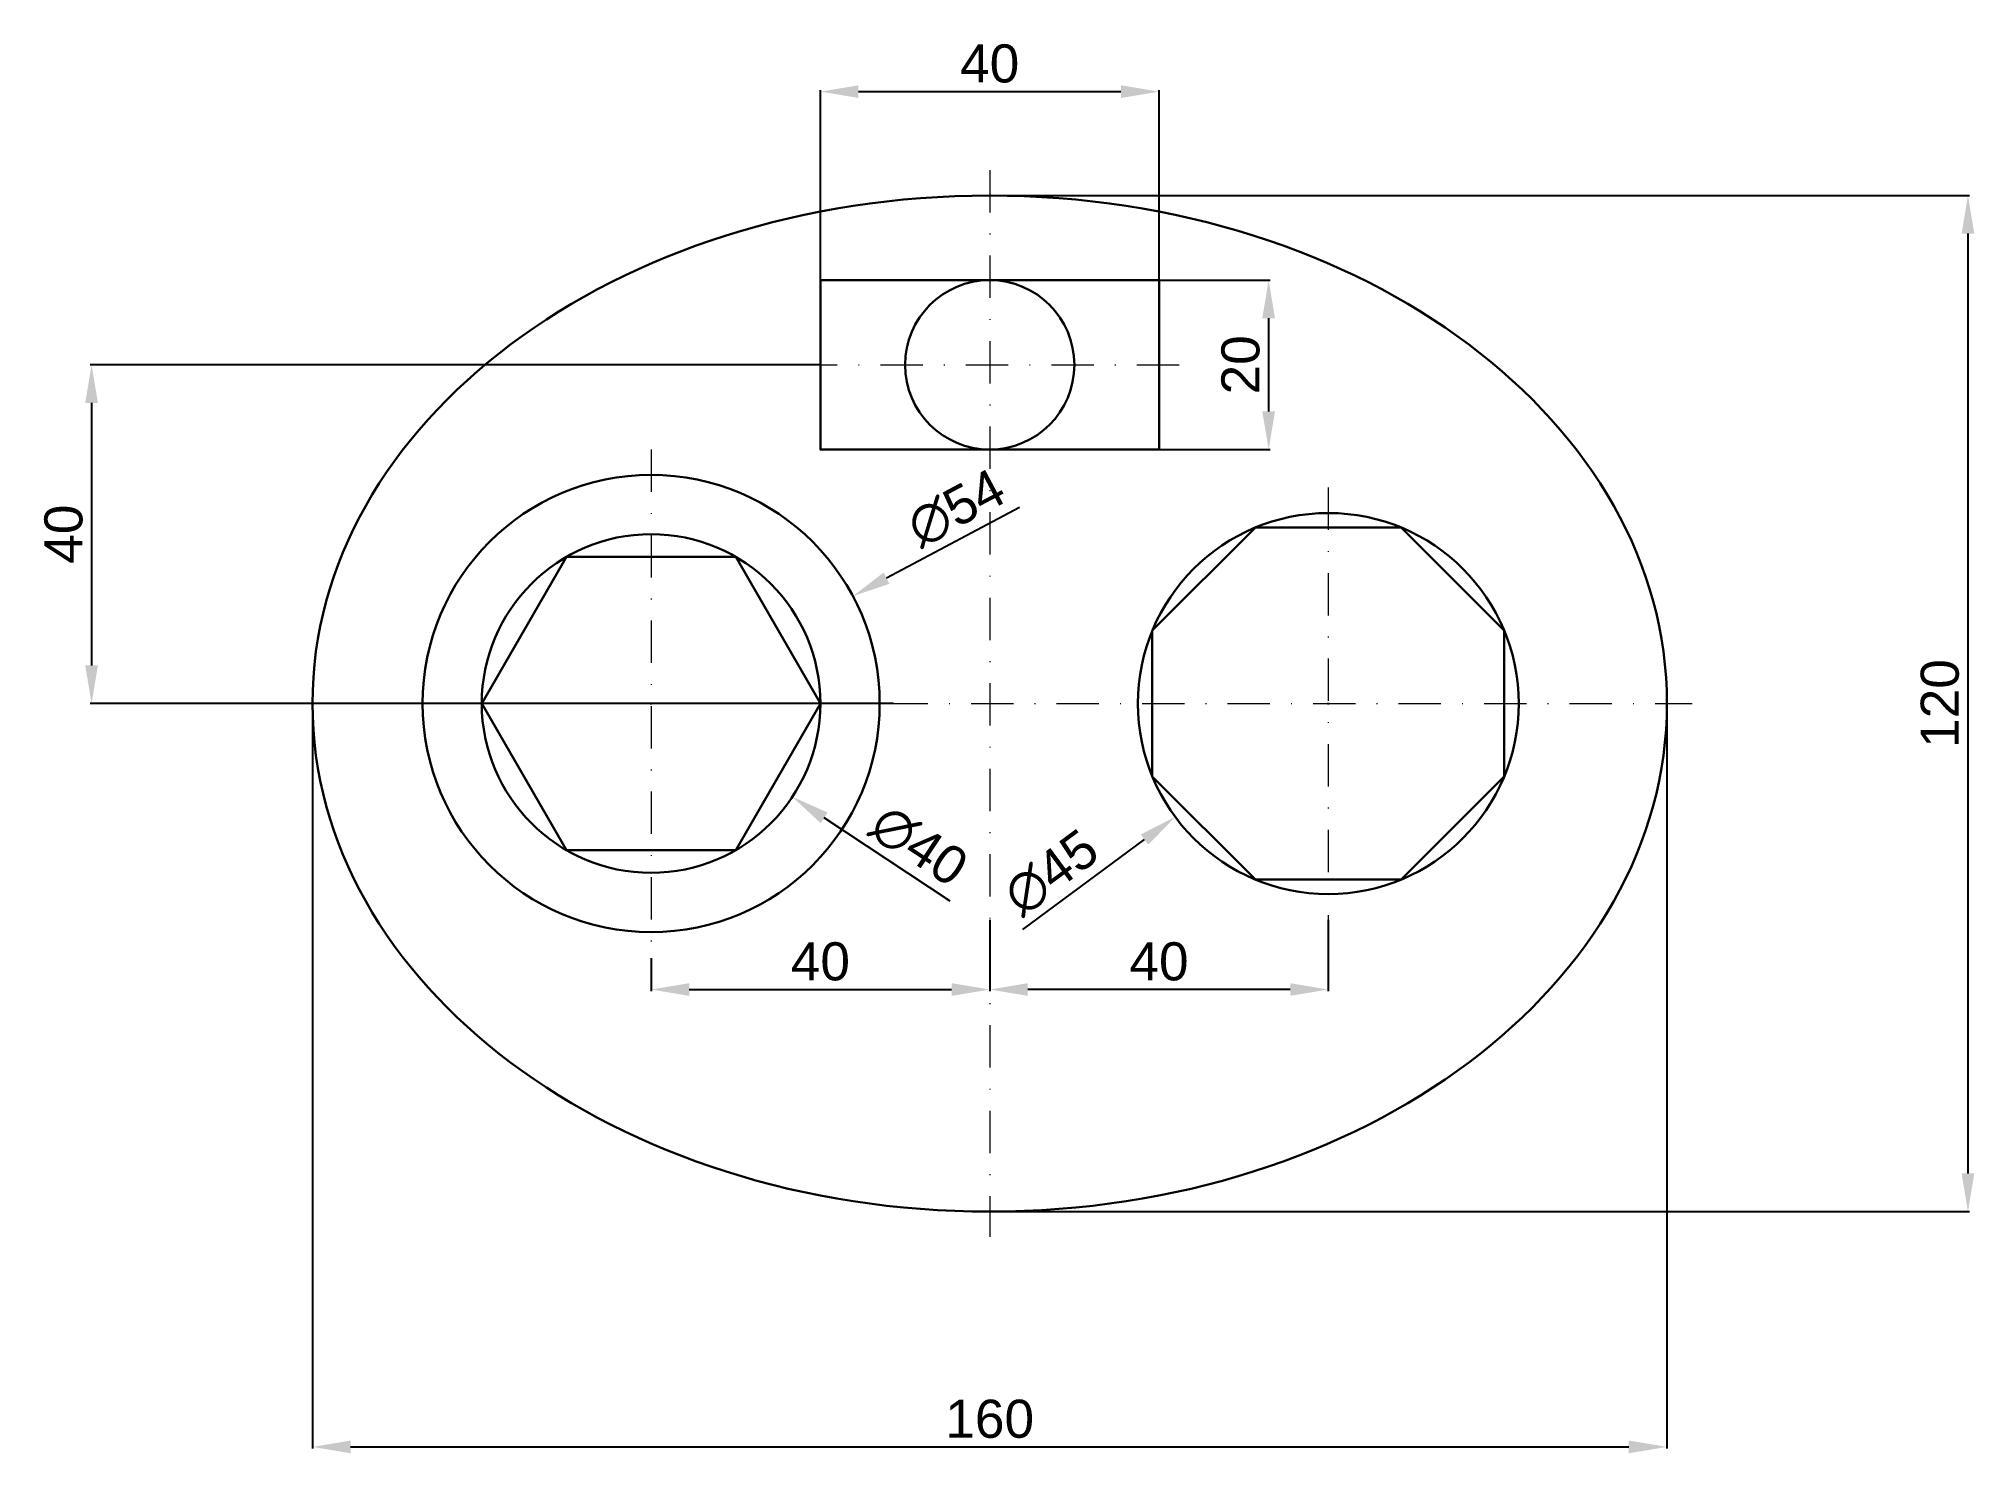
# Model space of a CAD drawing. Header units: inches. Extents: x -112 to 116, y -89 to 79.
import ezdxf

# ---------------------------------------------------------------- set-up
doc = ezdxf.new("R2010")
doc.units = ezdxf.units.IN
doc.header["$LTSCALE"] = 10
doc.header["$MEASUREMENT"] = 0
doc.linetypes.add('DASHDOT', pattern=[1, 0.5, -0.25, 0, -0.25])
doc.layers.add('BLU', color=5, linetype='Continuous', lineweight=30)
doc.layers.add('RED', color=1, linetype='DASHDOT', lineweight=20)
doc.styles.add('4.5', font='arial.ttf')
doc.dimstyles.new('Cote 4.5', dxfattribs={"dimtxt": 4.5, "dimasz": 4.5, "dimexe": 0.18, "dimexo": 0.06, "dimgap": 1, "dimtad": 1, "dimdec": 0, "dimzin": 0, "dimdsep": 46, "dimtxsty": '4.5', "dimcen": 0.09, "dimadec": 0, "dimazin": 0, "dimtfac": 1, "dimtdec": 0, "dimtofl": 0, "dimtmove": 1, "dimatfit": 0, "dimfxl": 1, "dimtolj": 1, "dimtzin": 0, "dimarcsym": 0})

# ---------------------------------------------------------------- blocks, each defined once
blk = doc.blocks.new('*D1')
at = {"color": 0, "lineweight": -2, "transparency": 16777216}
for p, q in [((0.06, 60), (115.74, 60)), ((115.56, 55.5), (115.56, -55.5)), ((0.06, -60), (115.74, -60))]:
    blk.add_line(p, q, dxfattribs=at)
at = {"color": 0, "transparency": 16777216}
for points in [[(114.81, 55.5), (116.31, 55.5), (115.56, 60)], [(114.81, -55.5), (116.31, -55.5), (115.56, -60)]]:
    blk.add_solid(points, dxfattribs=at)
at = {"layer": 'Defpoints', "color": 0, "transparency": 16777216}
for p in [(0, 60), (0, -60), (115.56, -60)]:
    blk.add_point(p, dxfattribs=at)
at = {"color": 0, "transparency": 16777216, "insert": (112.26, 0), "char_height": 4.5, "attachment_point": 5, "rotation": 90, "style": '4.5'}
blk.add_mtext('\\A1;120', dxfattribs=at)
blk = doc.blocks.new('*D2')
at = {"color": 0, "lineweight": -2, "transparency": 16777216}
for p, q in [((-80, -0.06), (-80, -87.98)), ((80, -0.06), (80, -87.98)), ((-75.5, -87.8), (75.5, -87.8))]:
    blk.add_line(p, q, dxfattribs=at)
at = {"color": 0, "transparency": 16777216}
for points in [[(-75.5, -87.05), (-75.5, -88.55), (-80, -87.8)], [(75.5, -87.05), (75.5, -88.55), (80, -87.8)]]:
    blk.add_solid(points, dxfattribs=at)
at = {"layer": 'Defpoints', "color": 0, "transparency": 16777216}
for p in [(-80, 0), (80, 0), (80, -87.8)]:
    blk.add_point(p, dxfattribs=at)
at = {"color": 0, "transparency": 16777216, "insert": (0, -84.51), "char_height": 4.5, "attachment_point": 5, "style": '4.5'}
blk.add_mtext('\\A1;160', dxfattribs=at)
blk = doc.blocks.new('*D3')
at = {"color": 0, "lineweight": -2, "transparency": 16777216}
for p, q in [((-20.06, 40), (-106.27, 40)), ((-106.09, 35.5), (-106.09, 4.5)), ((-11.36, 0), (-106.27, 0))]:
    blk.add_line(p, q, dxfattribs=at)
at = {"color": 0, "transparency": 16777216}
for points in [[(-106.84, 35.5), (-105.34, 35.5), (-106.09, 40)], [(-106.84, 4.5), (-105.34, 4.5), (-106.09, 0)]]:
    blk.add_solid(points, dxfattribs=at)
at = {"layer": 'Defpoints', "color": 0, "transparency": 16777216}
for p in [(-20, 40), (-11.3, 0), (-106.09, 0)]:
    blk.add_point(p, dxfattribs=at)
at = {"color": 0, "transparency": 16777216, "insert": (-109.39, 20), "char_height": 4.5, "attachment_point": 5, "rotation": 90, "style": '4.5'}
blk.add_mtext('\\A1;40', dxfattribs=at)
blk = doc.blocks.new('*D4')
at = {"color": 0, "lineweight": -2, "transparency": 16777216}
for p, q in [((-40, -30.06), (-40, -33.96)), ((0, -30.06), (0, -33.96)), ((-35.5, -33.78), (-4.5, -33.78))]:
    blk.add_line(p, q, dxfattribs=at)
at = {"color": 0, "transparency": 16777216}
for points in [[(-35.5, -33.03), (-35.5, -34.53), (-40, -33.78)], [(-4.5, -33.03), (-4.5, -34.53), (0, -33.78)]]:
    blk.add_solid(points, dxfattribs=at)
at = {"layer": 'Defpoints', "color": 0, "transparency": 16777216}
for p in [(-40, -30), (0, -30), (0, -33.78)]:
    blk.add_point(p, dxfattribs=at)
at = {"color": 0, "transparency": 16777216, "insert": (-20, -30.48), "char_height": 4.5, "attachment_point": 5, "style": '4.5'}
blk.add_mtext('\\A1;40', dxfattribs=at)
blk = doc.blocks.new('*D5')
at = {"color": 0, "lineweight": -2, "transparency": 16777216}
for p, q in [((0, -25.56), (0, -33.96)), ((40, -25.56), (40, -33.96)), ((35.5, -33.78), (4.5, -33.78))]:
    blk.add_line(p, q, dxfattribs=at)
at = {"color": 0, "transparency": 16777216}
for points in [[(4.5, -33.03), (4.5, -34.53), (0, -33.78)], [(35.5, -33.03), (35.5, -34.53), (40, -33.78)]]:
    blk.add_solid(points, dxfattribs=at)
at = {"layer": 'Defpoints', "color": 0, "transparency": 16777216}
for p in [(0, -25.5), (40, -25.5), (0, -33.78)]:
    blk.add_point(p, dxfattribs=at)
at = {"color": 0, "transparency": 16777216, "insert": (20, -30.48), "char_height": 4.5, "attachment_point": 5, "style": '4.5'}
blk.add_mtext('\\A1;40', dxfattribs=at)
blk = doc.blocks.new('*D6')
at = {"color": 0, "lineweight": -2, "transparency": 16777216}
for p, q in [((20.06, 50), (33.13, 50)), ((32.95, 45.5), (32.95, 34.5)), ((20.06, 30), (33.13, 30))]:
    blk.add_line(p, q, dxfattribs=at)
at = {"color": 0, "transparency": 16777216}
for points in [[(32.2, 45.5), (33.7, 45.5), (32.95, 50)], [(32.2, 34.5), (33.7, 34.5), (32.95, 30)]]:
    blk.add_solid(points, dxfattribs=at)
at = {"layer": 'Defpoints', "color": 0, "transparency": 16777216}
for p in [(20, 50), (20, 30), (32.95, 30)]:
    blk.add_point(p, dxfattribs=at)
at = {"color": 0, "transparency": 16777216, "insert": (29.65, 40), "char_height": 4.5, "attachment_point": 5, "rotation": 90, "style": '4.5'}
blk.add_mtext('\\A1;20', dxfattribs=at)
blk = doc.blocks.new('*D7')
at = {"color": 0, "lineweight": -2, "transparency": 16777216}
for p, q in [((-20, 50.06), (-20, 72.45)), ((-15.5, 72.27), (15.5, 72.27)), ((20, 48.63), (20, 72.45))]:
    blk.add_line(p, q, dxfattribs=at)
at = {"color": 0, "transparency": 16777216}
for points in [[(-15.5, 73.02), (-15.5, 71.52), (-20, 72.27)], [(15.5, 73.02), (15.5, 71.52), (20, 72.27)]]:
    blk.add_solid(points, dxfattribs=at)
at = {"layer": 'Defpoints', "color": 0, "transparency": 16777216}
for p in [(20, 72.27), (-20, 50), (20, 48.57)]:
    blk.add_point(p, dxfattribs=at)
at = {"color": 0, "transparency": 16777216, "insert": (0, 75.57), "char_height": 4.5, "attachment_point": 5, "style": '4.5'}
blk.add_mtext('\\A1;40', dxfattribs=at)
blk = doc.blocks.new('*D8')
at = {"color": 0, "lineweight": -2, "transparency": 16777216}
for p, q in [((3.54, 23.17), (-12.19, 14.8)), ((-40.09, 0), (-39.91, 0)), ((-40, -0.09), (-40, 0.09))]:
    blk.add_line(p, q, dxfattribs=at)
at = {"color": 0, "transparency": 16777216}
blk.add_solid([(-12.54, 15.46), (-11.84, 14.14), (-16.16, 12.68)], dxfattribs=at)
at = {"layer": 'Defpoints', "color": 0, "transparency": 16777216}
for p in [(-16.16, 12.68), (-63.84, -12.68)]:
    blk.add_point(p, dxfattribs=at)
at = {"color": 0, "transparency": 16777216, "insert": (-3.95, 23.06), "char_height": 4.5, "attachment_point": 5, "rotation": 28.0199, "style": '4.5'}
blk.add_mtext('\\A1;∅54', dxfattribs=at)
blk = doc.blocks.new('*D9')
at = {"color": 0, "lineweight": -2, "transparency": 16777216}
for p, q in [((-40, -0.09), (-40, 0.09)), ((-40.09, 0), (-39.91, 0)), ((-4.68, -23.33), (-19.56, -13.5))]:
    blk.add_line(p, q, dxfattribs=at)
at = {"color": 0, "transparency": 16777216}
blk.add_solid([(-19.14, -12.88), (-19.97, -14.13), (-23.31, -11.02)], dxfattribs=at)
at = {"layer": 'Defpoints', "color": 0, "transparency": 16777216}
for p in [(-56.69, 11.02), (-23.31, -11.02)]:
    blk.add_point(p, dxfattribs=at)
at = {"color": 0, "transparency": 16777216, "insert": (-8.36, -16.8), "char_height": 4.5, "attachment_point": 5, "rotation": 326.5527, "style": '4.5'}
blk.add_mtext('\\A1;∅40', dxfattribs=at)
blk = doc.blocks.new('*D10')
at = {"color": 0, "lineweight": -2, "transparency": 16777216}
for p, q in [((39.91, 0), (40.09, 0)), ((40, -0.09), (40, 0.09)), ((3.93, -26.7), (18.3, -16.06))]:
    blk.add_line(p, q, dxfattribs=at)
at = {"color": 0, "transparency": 16777216}
blk.add_solid([(17.85, -15.46), (18.74, -16.67), (21.92, -13.39)], dxfattribs=at)
at = {"layer": 'Defpoints', "color": 0, "transparency": 16777216}
for p in [(58.08, 13.39), (21.92, -13.39)]:
    blk.add_point(p, dxfattribs=at)
at = {"color": 0, "transparency": 16777216, "insert": (7.27, -19.97), "char_height": 4.5, "attachment_point": 5, "rotation": 36.5102, "style": '4.5'}
blk.add_mtext('\\A1;∅45', dxfattribs=at)

msp = doc.modelspace()

# ---------------------------------------------------------------- linework, layer by layer
at = {"layer": 'BLU'}
for points in [[(-20, 50), (20, 50), (20, 30), (-20, 30)], [(31.39, 20.79), (19.21, 8.61), (19.21, -8.61), (31.39, -20.79), (48.61, -20.79), (60.79, -8.61), (60.79, 8.61), (48.61, 20.79)], [(-50, 17.32), (-60, 0), (-50, -17.32), (-30, -17.32), (-20, 0), (-30, 17.32)]]:
    msp.add_lwpolyline(points, close=True, dxfattribs=at)
for centre, radius in [((0, 40), 10), ((-40, 0), 27), ((40, 0), 22.5), ((-40, 0), 20)]:
    msp.add_circle(centre, radius, dxfattribs=at)
msp.add_ellipse((0, 0), major_axis=(-80, 0), ratio=0.75, dxfattribs=at)
at = {"layer": 'RED'}
for p, q in [((0, 63), (0, -63)), ((-23, 40), (23, 40)), ((-40, 30), (-40, -30)), ((40, 25.5), (40, -25.5)), ((-83, 0), (83, 0))]:
    msp.add_line(p, q, dxfattribs=at)

# ---------------------------------------------------------------- dimensions: what is measured, and where the dimension line sits
for base, p1, p2, picture, middle in [((20, 72.27), (-20, 50), (20, 48.57), '*D7', (0, 75.57)), ((80, -87.8), (-80, 0), (80, 0), '*D2', (0, -84.51)), ((0, -33.78), (40, -25.5), (0, -25.5), '*D5', (20, -30.48)), ((0, -33.78), (-40, -30), (0, -30), '*D4', (-20, -30.48))]:
    dim = msp.add_linear_dim(base=base, p1=p1, p2=p2, dimstyle='Cote 4.5')
    dim.commit()
    dim.dimension.update_dxf_attribs({"geometry": picture, "text_midpoint": middle})
for base, p1, p2, picture, middle in [((115.56, -60), (0, 60), (0, -60), '*D1', (112.26, 0)), ((32.95, 30), (20, 50), (20, 30), '*D6', (29.65, 40)), ((-106.09, 0), (-20, 40), (-11.3, 0), '*D3', (-109.39, 20))]:
    dim = msp.add_linear_dim(base=base, p1=p1, p2=p2, angle=90, dimstyle='Cote 4.5')
    dim.commit()
    dim.dimension.update_dxf_attribs({"geometry": picture, "text_midpoint": middle})
for p1, p2, picture, middle in [((-63.84, -12.68), (-16.16, 12.68), '*D8', (-2.34, 20.04)), ((58.08, 13.39), (21.92, -13.39), '*D10', (9.31, -22.72)), ((-56.69, 11.02), (-23.31, -11.02), '*D9', (-10.24, -19.66))]:
    dim = msp.add_diameter_dim_2p(p1=p1, p2=p2, dimstyle='Cote 4.5')
    dim.commit()
    dim.dimension.update_dxf_attribs({"geometry": picture, "text_midpoint": middle, "dimtype": 163})

doc.saveas('drawing.dxf')
